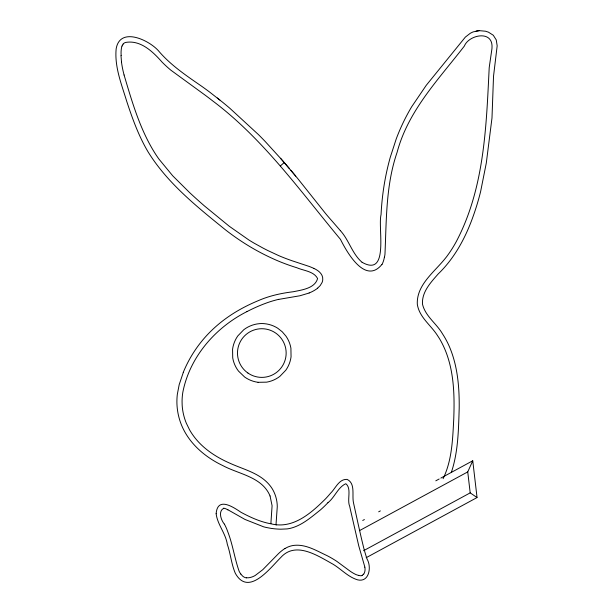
<?xml version="1.0" encoding="UTF-8"?>
<svg xmlns="http://www.w3.org/2000/svg" width="613" height="613" viewBox="0 0 613 613"><rect width="100%" height="100%" fill="white"/><g stroke="black" fill="none" stroke-linecap="round" stroke-linejoin="round"><path stroke-width="0.92" d="M276.026 524.483L277.275 506.637A35.179 35.179 0 0 0 272.923 489.933A32.443 32.443 0 0 0 270.356 486.063C260.51 473.198 244.051 469.688 230.021 463.267C215.523 456.946 201.738 447.835 192.612 434.671A62.319 62.319 0 0 1 189.616 429.92L186.321 423.192A56.143 56.143 0 0 1 182.161 405.178L182.069 401.469A59.622 59.622 0 0 1 182.835 392.243C189.678 357.072 215.385 327.48 246.97 311.596M270.877 523.678L272.088 505.725L270.057 495.963M384.451 257.268L384.765 255.575A46.78 46.78 0 0 0 384.972 254.15C386.481 219.96 385.799 185.08 397.124 152.262C408.204 110.562 438.755 79.223 464.37 46.044C468.539 35.339 490.86 30.137 491.994 45.224A30.903 30.903 0 0 1 491.94 48.772L489.618 64.702A148.721 148.721 0 0 0 489.197 67.821C486.262 126.876 484.439 188.674 455.995 242.143A128.102 128.102 0 0 1 449.344 252.939L447.115 256.042A76.541 76.541 0 0 1 445.345 258.303C434.433 272.019 416.449 284.83 417.307 304.163C419.162 317.273 431.077 325.219 437.697 335.878A71.529 71.529 0 0 1 440.211 339.878C453.972 363.907 454.785 392.558 453.727 419.537C452.639 439.513 452.019 460.394 443.084 478.715M451.321 472.485C458.225 451.904 458.493 429.905 459.191 408.419C459.444 386.964 457.612 364.873 448.701 345.073A85.82 85.82 0 0 0 442.54 333.886C436.586 323.564 425.391 316.316 422.526 304.316C421.552 292.14 430.786 282.417 438.241 273.904C454.647 258.111 465.566 237.66 473.121 216.381A254.089 254.089 0 0 0 480.615 191.585L486.308 162.997L491.986 118.018L493.526 76.242L497.174 45.837L496.246 39.914L493.296 35.255L488.415 32.152L485.496 31.217L479.236 30.65L473.106 31.914L470.324 33.248L465.367 37.087L426.25 85.307L411.683 106.754A200.267 200.267 0 0 0 396.266 138.829L390.266 157.311A253.667 253.667 0 0 0 383.539 189.011A268.034 268.034 0 0 0 381.432 208.374A258.747 258.747 0 0 0 381.056 214.65C377.654 227.492 389.577 277.758 362.099 262.31M183.318 372.375L179.18 384.688L177.349 394.205A61.338 61.338 0 0 0 176.942 403.883A62.066 62.066 0 0 0 179.632 419.805A61.016 61.016 0 0 0 181.854 425.874C189.532 443.935 205.355 457.26 222.764 465.574C239.101 474.324 262.05 476.822 270.057 495.963M122.11 46.044L123.075 44.19M476.952 497.48L470.194 492.867L467.742 471.903L472.715 460.853M381.899 264.479C365.478 284.67 347.364 253.131 340.491 239.392C300.255 191.156 263.406 138.913 212.573 100.816A365.31 365.31 0 0 0 204.619 94.777L170.751 70.097A126.539 126.539 0 0 1 162.169 62.212C153.058 51.906 140.798 39.83 125.749 42.42A5.142 5.142 0 0 0 122.998 44.128M363.471 574.136L362.183 575.346M327.909 502.737C334.721 497.465 337.886 487.274 345.824 483.711C351.992 488.638 346.674 499.833 349.755 506.491A67.614 67.614 0 0 0 350.322 509.242L358.728 545.777L364.888 567.171M280.363 165.924L284.256 162.545L289.213 168.307M317.657 288.11L320.178 285.604L322.024 282.585A9.655 9.655 0 0 0 322.744 279.735C323.312 274.218 318.354 270.371 313.825 268.394M284.991 548.543L286.899 547.486A22.198 22.198 0 0 1 294.041 545.371C305.971 544.06 316.66 550.849 327.058 555.639A106.516 106.516 0 0 1 336.775 561.324L349.31 570.58A39.385 39.385 0 0 0 356.03 574.603L358.674 575.484M362.72 520.468L364.398 519.556M378.673 511.809L380.359 510.897M435.797 480.822L439.153 478.998M440.839 478.086L472.753 460.769L477.052 497.549L366.176 557.7M359.433 530.659L467.742 471.903M363.563 550.712L470.194 492.867M309.159 293.014L299.926 295.765L278.723 299.389M476.102 31.048L479.236 30.65M223.73 508.292C217.983 511.204 220.941 520.008 224.389 524.169M246.38 577.791L248.771 577.76A17.532 17.532 0 0 0 255.238 575.454L262.732 569.73L278.524 553.6A42.573 42.573 0 0 1 284.953 548.482M258.05 382.313L266.686 382.152A30.106 30.106 0 0 0 279.834 376.405L285.834 370.183A30.106 30.106 0 0 0 291.06 356.827L290.914 348.184A29.93 29.93 0 0 0 286.018 336.208L282.271 331.817L277.743 328.231A29.868 29.868 0 0 0 264.149 323.649A28.351 28.351 0 0 0 259.812 323.618L256.947 323.971A30.106 30.106 0 0 0 243.798 329.71L237.806 335.924A30.106 30.106 0 0 0 232.565 349.287L232.725 357.931A30.091 30.091 0 0 0 238.472 371.072L244.694 377.072A30.091 30.091 0 0 0 258.05 382.305M227.952 509.786L244.97 519.441L263.544 526.782A51.3 51.3 0 0 0 266.326 527.486L271.099 528.375A76.771 76.771 0 0 0 280.808 529.195L286.976 528.919A31.991 31.991 0 0 0 290.018 528.406C301.826 525.632 311.12 517.242 320.407 509.939A105.934 105.934 0 0 0 327.894 502.721M281.467 159.349L265.245 141.542A402.419 402.419 0 0 0 258.448 134.599L229.852 108.279A453.398 453.398 0 0 0 222.381 102.057L209.623 92.065A367.409 367.409 0 0 0 201.792 86.349C186.727 75.935 171.303 65.629 159.211 51.676C150.139 40.427 119.972 25.915 116.156 48.841C114.439 66.917 121.527 84.157 126.661 101.122C132.393 118.585 138.676 136.032 148.093 151.901C167.51 183.302 196.942 206.719 225.278 229.683C239.691 240.978 255.368 250.648 272.026 258.265C280.072 262.019 288.409 265.123 296.884 267.758C303.772 270.762 313.81 271.237 317.595 278.524C314.906 288.424 301.849 289.957 293.206 291.75C281.329 293.198 269.536 295.765 258.517 300.554A182.682 182.682 0 0 0 249.652 304.5C236.986 310.53 225.032 318.178 214.642 327.641A123.052 123.052 0 0 0 183.272 372.359M217.324 97.996L219.86 100.019M362.099 262.31C352.123 253.828 349.088 240.143 340.33 230.595M280.539 158.292L297.32 178.038L325.58 213.546A268.892 268.892 0 0 0 331.894 220.872L340.33 230.595M281.934 159.878L283.796 162.008M290.846 170.245L295.719 176.077M240.825 574.067L242.495 575.944A7.141 7.141 0 0 0 246.365 577.875M124.071 75.008C132.186 102.233 140.162 130.117 155.633 154.246A131.619 131.619 0 0 0 158.943 159.089L172.705 175.793L189.624 192.612A560.949 560.949 0 0 0 204.55 206.029L229.316 226.297L248.901 240.005A192.712 192.712 0 0 0 254.004 243.093L262.701 247.905A276.624 276.624 0 0 0 267.996 250.617L278.708 255.613A189.471 189.471 0 0 0 295.313 261.835L308.96 266.364A62.81 62.81 0 0 1 313.825 268.387M121.527 62.197L120.991 55.622M223.76 508.146A13.026 13.026 0 0 1 227.883 509.901M224.419 524.153A51.73 51.73 0 0 1 227.798 531.816C232.779 544.612 234.564 558.382 239.131 571.255A19.072 19.072 0 0 0 240.825 574.067M362.237 575.507A4.72 4.72 0 0 1 358.766 575.3M364.812 567.194A9.318 9.318 0 0 1 363.678 574.266M276.179 525.027A8.544 8.544 0 0 1 276.248 524.521M246.97 311.603A164.092 164.092 0 0 1 263.919 303.948L264.824 303.611A105.934 105.934 0 0 1 278.716 299.336M317.695 288.156A33.171 33.171 0 0 1 309.136 292.945M124.087 75.001A101.252 101.252 0 0 1 121.497 62.204M121.19 55.607A28.16 28.16 0 0 1 121.903 45.99M384.382 257.261A25.708 25.708 0 0 1 381.999 264.525M216.136 513.717C217.416 524.536 225.684 533.318 227.316 544.336C230.618 553.83 231.346 564.083 235.338 573.331C248.51 596.916 269.927 568.251 280.647 557.638C295.612 540.727 317.749 555.784 332.982 564.182C341.341 569.209 348.13 577.048 357.693 579.867C369.409 582.618 371.708 566.665 367.026 559.01A209.554 209.554 0 0 1 363.984 548.919C360.145 533.662 356.919 518.246 353.517 502.905C351.747 495.289 355.747 483.55 347.111 479.381C338.943 478.845 335.541 488.469 330.484 493.312A144.706 144.706 0 0 1 325.748 498.637C311.427 512.905 293.06 529.433 271.099 523.824C260.471 521.962 250.479 517.364 241.024 512.307C233.101 506.982 217.492 496.423 216.136 513.717M247.913 373.026A24.336 24.336 0 0 0 286.064 355.111A24.336 24.336 0 0 0 251.476 331.028A24.336 24.336 0 0 0 247.913 373.026"/></g></svg>
